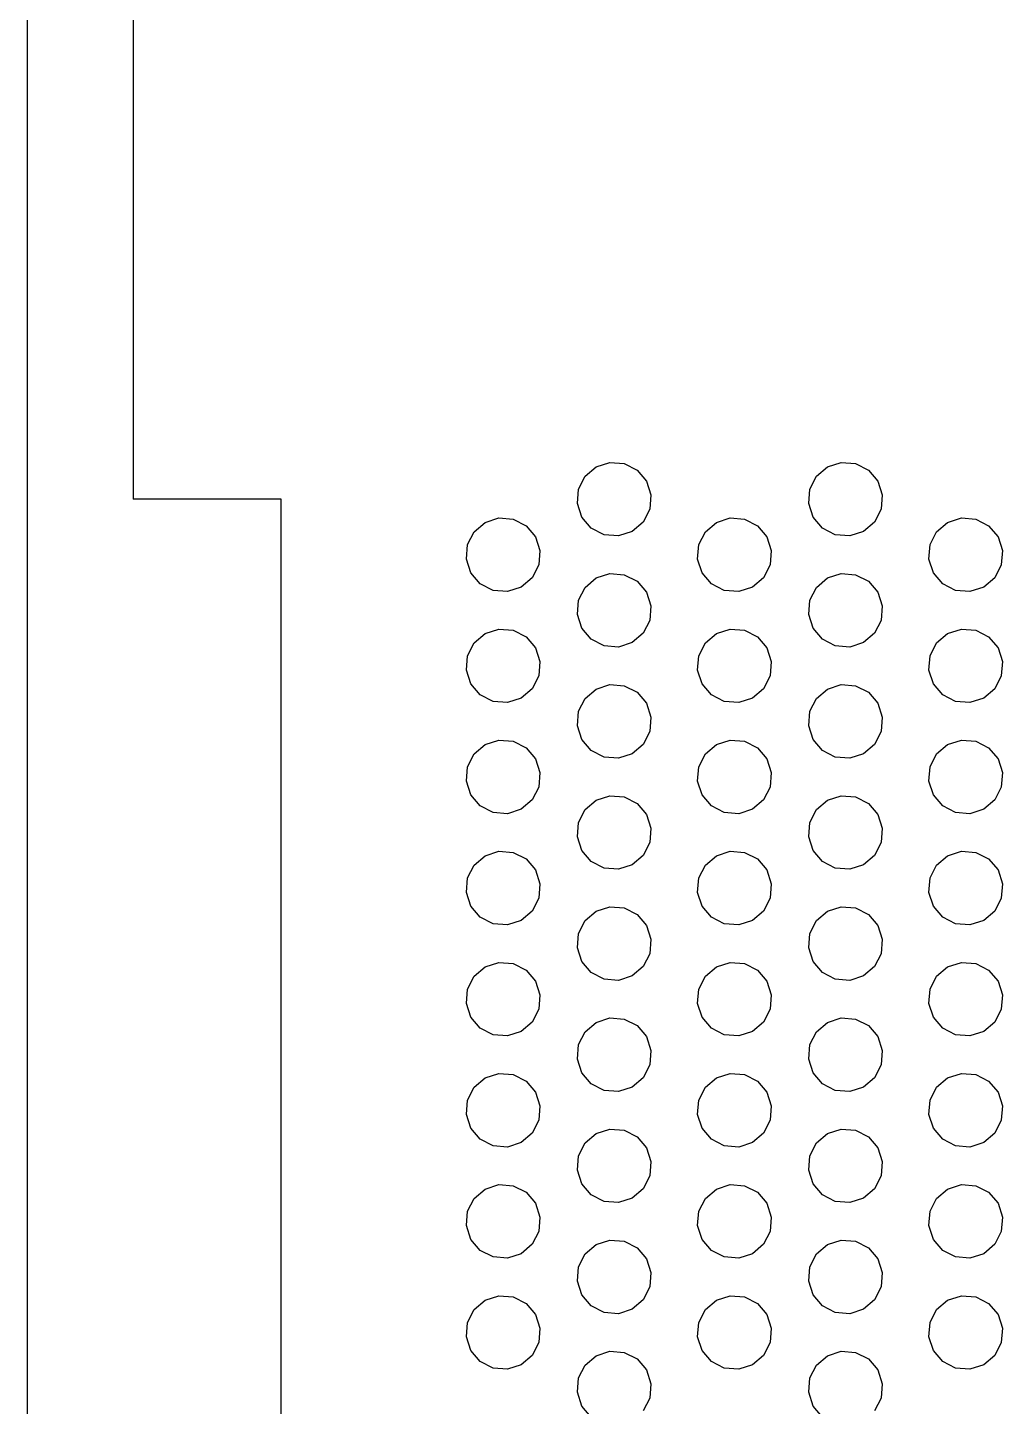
# Model space of a CAD drawing. Header units: metres. Extents: x 50 to 377, y 20 to 300.
# Drawn here: x 163.13 to 189.47, y 71.13 to 108.36 of the extents above; entities that cross this region are included whole.
import ezdxf

# ---------------------------------------------------------------- set-up
doc = ezdxf.new("R2010")
doc.units = ezdxf.units.M

msp = doc.modelspace()

# ---------------------------------------------------------------- linework, layer by layer
at = {"layer": 'Layer0'}
for p, q in [((163.128, 55.701), (163.128, 202.701)), ((165.978, 125.623), (165.978, 95.623)), ((178.193, 96.243), (178.49, 96.496)), ((178.49, 96.496), (178.861, 96.616)), ((178.861, 96.616), (179.25, 96.585)), ((179.25, 96.585), (179.598, 96.408)), ((184.443, 96.243), (184.74, 96.496)), ((184.74, 96.496), (185.111, 96.616)), ((185.111, 96.616), (185.5, 96.585)), ((185.5, 96.585), (185.848, 96.408)), ((178.016, 95.896), (178.193, 96.243)), ((179.598, 96.408), (179.851, 96.111)), ((179.851, 96.111), (179.971, 95.74)), ((184.266, 95.896), (184.443, 96.243)), ((185.848, 96.408), (186.101, 96.111)), ((186.101, 96.111), (186.221, 95.74)), ((177.985, 95.507), (178.016, 95.896)), ((179.971, 95.74), (179.94, 95.351)), ((184.235, 95.507), (184.266, 95.896)), ((186.221, 95.74), (186.19, 95.351)), ((169.978, 95.623), (165.978, 95.623)), ((169.978, 65.623), (169.978, 95.623)), ((178.105, 95.136), (177.985, 95.507)), ((179.94, 95.351), (179.762, 95.003)), ((184.355, 95.136), (184.235, 95.507)), ((186.19, 95.351), (186.012, 95.003)), ((175.193, 94.743), (175.49, 94.996)), ((175.49, 94.996), (175.861, 95.116)), ((175.861, 95.116), (176.25, 95.085)), ((176.25, 95.085), (176.598, 94.908)), ((178.358, 94.839), (178.105, 95.136)), ((179.762, 95.003), (179.465, 94.75)), ((181.443, 94.743), (181.74, 94.996)), ((181.74, 94.996), (182.111, 95.116)), ((182.111, 95.116), (182.5, 95.085)), ((182.5, 95.085), (182.848, 94.908)), ((184.608, 94.839), (184.355, 95.136)), ((186.012, 95.003), (185.715, 94.75)), ((187.693, 94.743), (187.99, 94.996)), ((187.99, 94.996), (188.361, 95.116)), ((188.361, 95.116), (188.75, 95.085)), ((188.75, 95.085), (189.098, 94.908)), ((175.016, 94.396), (175.193, 94.743)), ((176.598, 94.908), (176.851, 94.611)), ((176.851, 94.611), (176.971, 94.24)), ((178.705, 94.661), (178.358, 94.839)), ((179.094, 94.63), (178.705, 94.661)), ((179.465, 94.75), (179.094, 94.63)), ((181.266, 94.396), (181.443, 94.743)), ((182.848, 94.908), (183.101, 94.611)), ((183.101, 94.611), (183.221, 94.24)), ((184.955, 94.661), (184.608, 94.839)), ((185.344, 94.63), (184.955, 94.661)), ((185.715, 94.75), (185.344, 94.63)), ((187.516, 94.396), (187.693, 94.743)), ((189.098, 94.908), (189.351, 94.611)), ((189.351, 94.611), (189.471, 94.24)), ((174.985, 94.007), (175.016, 94.396)), ((176.971, 94.24), (176.94, 93.851)), ((181.235, 94.007), (181.266, 94.396)), ((183.221, 94.24), (183.19, 93.851)), ((187.485, 94.007), (187.516, 94.396)), ((189.471, 94.24), (189.44, 93.851)), ((175.105, 93.636), (174.985, 94.007)), ((176.94, 93.851), (176.762, 93.503)), ((181.355, 93.636), (181.235, 94.007)), ((183.19, 93.851), (183.012, 93.503)), ((187.605, 93.636), (187.485, 94.007)), ((189.44, 93.851), (189.262, 93.503)), ((175.358, 93.339), (175.105, 93.636)), ((176.762, 93.503), (176.465, 93.25)), ((178.193, 93.243), (178.49, 93.496)), ((178.49, 93.496), (178.861, 93.616)), ((178.861, 93.616), (179.25, 93.585)), ((179.25, 93.585), (179.598, 93.408)), ((181.608, 93.339), (181.355, 93.636)), ((183.012, 93.503), (182.715, 93.25)), ((184.443, 93.243), (184.74, 93.496)), ((184.74, 93.496), (185.111, 93.616)), ((185.111, 93.616), (185.5, 93.585)), ((185.5, 93.585), (185.848, 93.408)), ((187.858, 93.339), (187.605, 93.636)), ((189.262, 93.503), (188.965, 93.25)), ((175.705, 93.161), (175.358, 93.339)), ((176.094, 93.13), (175.705, 93.161)), ((176.465, 93.25), (176.094, 93.13)), ((178.016, 92.896), (178.193, 93.243)), ((179.598, 93.408), (179.851, 93.111)), ((179.851, 93.111), (179.971, 92.74)), ((181.955, 93.161), (181.608, 93.339)), ((182.344, 93.13), (181.955, 93.161)), ((182.715, 93.25), (182.344, 93.13)), ((184.266, 92.896), (184.443, 93.243)), ((185.848, 93.408), (186.101, 93.111)), ((186.101, 93.111), (186.221, 92.74)), ((188.205, 93.161), (187.858, 93.339)), ((188.594, 93.13), (188.205, 93.161)), ((188.965, 93.25), (188.594, 93.13)), ((177.985, 92.507), (178.016, 92.896)), ((179.971, 92.74), (179.94, 92.351)), ((184.235, 92.507), (184.266, 92.896)), ((186.221, 92.74), (186.19, 92.351)), ((178.105, 92.136), (177.985, 92.507)), ((179.94, 92.351), (179.762, 92.003)), ((184.355, 92.136), (184.235, 92.507)), ((186.19, 92.351), (186.012, 92.003)), ((175.193, 91.743), (175.49, 91.996)), ((175.49, 91.996), (175.861, 92.116)), ((175.861, 92.116), (176.25, 92.085)), ((176.25, 92.085), (176.598, 91.908)), ((178.358, 91.839), (178.105, 92.136)), ((179.762, 92.003), (179.465, 91.75)), ((181.443, 91.743), (181.74, 91.996)), ((181.74, 91.996), (182.111, 92.116)), ((182.111, 92.116), (182.5, 92.085)), ((182.5, 92.085), (182.848, 91.908)), ((184.608, 91.839), (184.355, 92.136)), ((186.012, 92.003), (185.715, 91.75)), ((187.693, 91.743), (187.99, 91.996)), ((187.99, 91.996), (188.361, 92.116)), ((188.361, 92.116), (188.75, 92.085)), ((188.75, 92.085), (189.098, 91.908)), ((175.016, 91.396), (175.193, 91.743)), ((176.598, 91.908), (176.851, 91.611)), ((176.851, 91.611), (176.971, 91.24)), ((178.705, 91.661), (178.358, 91.839)), ((179.094, 91.63), (178.705, 91.661)), ((179.465, 91.75), (179.094, 91.63)), ((181.266, 91.396), (181.443, 91.743)), ((182.848, 91.908), (183.101, 91.611)), ((183.101, 91.611), (183.221, 91.24)), ((184.955, 91.661), (184.608, 91.839)), ((185.344, 91.63), (184.955, 91.661)), ((185.715, 91.75), (185.344, 91.63)), ((187.516, 91.396), (187.693, 91.743)), ((189.098, 91.908), (189.351, 91.611)), ((189.351, 91.611), (189.471, 91.24)), ((174.985, 91.007), (175.016, 91.396)), ((176.971, 91.24), (176.94, 90.851)), ((181.235, 91.007), (181.266, 91.396)), ((183.221, 91.24), (183.19, 90.851)), ((187.485, 91.007), (187.516, 91.396)), ((189.471, 91.24), (189.44, 90.851)), ((175.105, 90.636), (174.985, 91.007)), ((176.94, 90.851), (176.762, 90.503)), ((181.355, 90.636), (181.235, 91.007)), ((183.19, 90.851), (183.012, 90.503)), ((187.605, 90.636), (187.485, 91.007)), ((189.44, 90.851), (189.262, 90.503)), ((175.358, 90.339), (175.105, 90.636)), ((176.762, 90.503), (176.465, 90.25)), ((178.193, 90.243), (178.49, 90.496)), ((178.49, 90.496), (178.861, 90.616)), ((178.861, 90.616), (179.25, 90.585)), ((179.25, 90.585), (179.598, 90.408)), ((181.608, 90.339), (181.355, 90.636)), ((183.012, 90.503), (182.715, 90.25)), ((184.443, 90.243), (184.74, 90.496)), ((184.74, 90.496), (185.111, 90.616)), ((185.111, 90.616), (185.5, 90.585)), ((185.5, 90.585), (185.848, 90.408)), ((187.858, 90.339), (187.605, 90.636)), ((189.262, 90.503), (188.965, 90.25)), ((175.705, 90.161), (175.358, 90.339)), ((176.094, 90.13), (175.705, 90.161)), ((176.465, 90.25), (176.094, 90.13)), ((178.016, 89.896), (178.193, 90.243)), ((179.598, 90.408), (179.851, 90.111)), ((179.851, 90.111), (179.971, 89.74)), ((181.955, 90.161), (181.608, 90.339)), ((182.344, 90.13), (181.955, 90.161)), ((182.715, 90.25), (182.344, 90.13)), ((184.266, 89.896), (184.443, 90.243)), ((185.848, 90.408), (186.101, 90.111)), ((186.101, 90.111), (186.221, 89.74)), ((188.205, 90.161), (187.858, 90.339)), ((188.594, 90.13), (188.205, 90.161)), ((188.965, 90.25), (188.594, 90.13)), ((177.985, 89.507), (178.016, 89.896)), ((179.971, 89.74), (179.94, 89.351)), ((184.235, 89.507), (184.266, 89.896)), ((186.221, 89.74), (186.19, 89.351)), ((178.105, 89.136), (177.985, 89.507)), ((184.355, 89.136), (184.235, 89.507)), ((175.193, 88.743), (175.49, 88.996)), ((175.49, 88.996), (175.861, 89.116)), ((175.861, 89.116), (176.25, 89.085)), ((176.25, 89.085), (176.598, 88.908)), ((178.358, 88.839), (178.105, 89.136)), ((179.762, 89.003), (179.465, 88.75)), ((179.94, 89.351), (179.762, 89.003)), ((181.443, 88.743), (181.74, 88.996)), ((181.74, 88.996), (182.111, 89.116)), ((182.111, 89.116), (182.5, 89.085)), ((182.5, 89.085), (182.848, 88.908)), ((184.608, 88.839), (184.355, 89.136)), ((186.012, 89.003), (185.715, 88.75)), ((186.19, 89.351), (186.012, 89.003)), ((187.693, 88.743), (187.99, 88.996)), ((187.99, 88.996), (188.361, 89.116)), ((188.361, 89.116), (188.75, 89.085)), ((188.75, 89.085), (189.098, 88.908)), ((175.016, 88.396), (175.193, 88.743)), ((176.598, 88.908), (176.851, 88.611)), ((178.705, 88.661), (178.358, 88.839)), ((179.094, 88.63), (178.705, 88.661)), ((179.465, 88.75), (179.094, 88.63)), ((181.266, 88.396), (181.443, 88.743)), ((182.848, 88.908), (183.101, 88.611)), ((184.955, 88.661), (184.608, 88.839)), ((185.344, 88.63), (184.955, 88.661)), ((185.715, 88.75), (185.344, 88.63)), ((187.516, 88.396), (187.693, 88.743)), ((189.098, 88.908), (189.351, 88.611)), ((174.985, 88.007), (175.016, 88.396)), ((176.851, 88.611), (176.971, 88.24)), ((176.971, 88.24), (176.94, 87.851)), ((181.235, 88.007), (181.266, 88.396)), ((183.101, 88.611), (183.221, 88.24)), ((183.221, 88.24), (183.19, 87.851)), ((187.485, 88.007), (187.516, 88.396)), ((189.351, 88.611), (189.471, 88.24)), ((189.471, 88.24), (189.44, 87.851)), ((175.105, 87.636), (174.985, 88.007)), ((181.355, 87.636), (181.235, 88.007)), ((187.605, 87.636), (187.485, 88.007)), ((175.358, 87.339), (175.105, 87.636)), ((176.762, 87.503), (176.465, 87.25)), ((176.94, 87.851), (176.762, 87.503)), ((178.193, 87.243), (178.49, 87.496)), ((178.49, 87.496), (178.861, 87.616)), ((178.861, 87.616), (179.25, 87.585)), ((179.25, 87.585), (179.598, 87.408)), ((181.608, 87.339), (181.355, 87.636)), ((183.012, 87.503), (182.715, 87.25)), ((183.19, 87.851), (183.012, 87.503)), ((184.443, 87.243), (184.74, 87.496)), ((184.74, 87.496), (185.111, 87.616)), ((185.111, 87.616), (185.5, 87.585)), ((185.5, 87.585), (185.848, 87.408)), ((187.858, 87.339), (187.605, 87.636)), ((189.262, 87.503), (188.965, 87.25)), ((189.44, 87.851), (189.262, 87.503)), ((175.705, 87.161), (175.358, 87.339)), ((176.094, 87.13), (175.705, 87.161)), ((176.465, 87.25), (176.094, 87.13)), ((178.016, 86.896), (178.193, 87.243)), ((179.598, 87.408), (179.851, 87.111)), ((181.955, 87.161), (181.608, 87.339)), ((182.344, 87.13), (181.955, 87.161)), ((182.715, 87.25), (182.344, 87.13)), ((184.266, 86.896), (184.443, 87.243)), ((185.848, 87.408), (186.101, 87.111)), ((188.205, 87.161), (187.858, 87.339)), ((188.594, 87.13), (188.205, 87.161)), ((188.965, 87.25), (188.594, 87.13)), ((177.985, 86.507), (178.016, 86.896)), ((179.851, 87.111), (179.971, 86.74)), ((184.235, 86.507), (184.266, 86.896)), ((186.101, 87.111), (186.221, 86.74)), ((178.105, 86.136), (177.985, 86.507)), ((179.971, 86.74), (179.94, 86.351)), ((184.355, 86.136), (184.235, 86.507)), ((186.221, 86.74), (186.19, 86.351)), ((175.49, 85.996), (175.861, 86.116)), ((175.861, 86.116), (176.25, 86.085)), ((176.25, 86.085), (176.598, 85.908)), ((178.358, 85.839), (178.105, 86.136)), ((179.94, 86.351), (179.762, 86.003)), ((181.74, 85.996), (182.111, 86.116)), ((182.111, 86.116), (182.5, 86.085)), ((182.5, 86.085), (182.848, 85.908)), ((184.608, 85.839), (184.355, 86.136)), ((186.19, 86.351), (186.012, 86.003)), ((187.99, 85.996), (188.361, 86.116)), ((188.361, 86.116), (188.75, 86.085)), ((188.75, 86.085), (189.098, 85.908)), ((175.016, 85.396), (175.193, 85.743)), ((175.193, 85.743), (175.49, 85.996)), ((176.598, 85.908), (176.851, 85.611)), ((178.705, 85.661), (178.358, 85.839)), ((179.094, 85.63), (178.705, 85.661)), ((179.465, 85.75), (179.094, 85.63)), ((179.762, 86.003), (179.465, 85.75)), ((181.266, 85.396), (181.443, 85.743)), ((181.443, 85.743), (181.74, 85.996)), ((182.848, 85.908), (183.101, 85.611)), ((184.955, 85.661), (184.608, 85.839)), ((185.344, 85.63), (184.955, 85.661)), ((185.715, 85.75), (185.344, 85.63)), ((186.012, 86.003), (185.715, 85.75)), ((187.516, 85.396), (187.693, 85.743)), ((187.693, 85.743), (187.99, 85.996)), ((189.098, 85.908), (189.351, 85.611)), ((174.985, 85.007), (175.016, 85.396)), ((176.851, 85.611), (176.971, 85.24)), ((181.235, 85.007), (181.266, 85.396)), ((183.101, 85.611), (183.221, 85.24)), ((187.485, 85.007), (187.516, 85.396)), ((189.351, 85.611), (189.471, 85.24)), ((175.105, 84.636), (174.985, 85.007)), ((176.971, 85.24), (176.94, 84.851)), ((181.355, 84.636), (181.235, 85.007)), ((183.221, 85.24), (183.19, 84.851)), ((187.605, 84.636), (187.485, 85.007)), ((189.471, 85.24), (189.44, 84.851)), ((175.358, 84.339), (175.105, 84.636)), ((176.94, 84.851), (176.762, 84.503)), ((178.49, 84.496), (178.861, 84.616)), ((178.861, 84.616), (179.25, 84.585)), ((179.25, 84.585), (179.598, 84.408)), ((181.608, 84.339), (181.355, 84.636)), ((183.19, 84.851), (183.012, 84.503)), ((184.74, 84.496), (185.111, 84.616)), ((185.111, 84.616), (185.5, 84.585)), ((185.5, 84.585), (185.848, 84.408)), ((187.858, 84.339), (187.605, 84.636)), ((189.44, 84.851), (189.262, 84.503)), ((175.705, 84.161), (175.358, 84.339)), ((176.094, 84.13), (175.705, 84.161)), ((176.465, 84.25), (176.094, 84.13)), ((176.762, 84.503), (176.465, 84.25)), ((178.016, 83.896), (178.193, 84.243)), ((178.193, 84.243), (178.49, 84.496)), ((179.598, 84.408), (179.851, 84.111)), ((181.955, 84.161), (181.608, 84.339)), ((182.344, 84.13), (181.955, 84.161)), ((182.715, 84.25), (182.344, 84.13)), ((183.012, 84.503), (182.715, 84.25)), ((184.266, 83.896), (184.443, 84.243)), ((184.443, 84.243), (184.74, 84.496)), ((185.848, 84.408), (186.101, 84.111)), ((188.205, 84.161), (187.858, 84.339)), ((188.594, 84.13), (188.205, 84.161)), ((188.965, 84.25), (188.594, 84.13)), ((189.262, 84.503), (188.965, 84.25)), ((177.985, 83.507), (178.016, 83.896)), ((179.851, 84.111), (179.971, 83.74)), ((184.235, 83.507), (184.266, 83.896)), ((186.101, 84.111), (186.221, 83.74)), ((178.105, 83.136), (177.985, 83.507)), ((179.971, 83.74), (179.94, 83.351)), ((184.355, 83.136), (184.235, 83.507)), ((186.221, 83.74), (186.19, 83.351)), ((175.49, 82.996), (175.861, 83.116)), ((175.861, 83.116), (176.25, 83.085)), ((176.25, 83.085), (176.598, 82.908)), ((178.358, 82.839), (178.105, 83.136)), ((179.94, 83.351), (179.762, 83.003)), ((181.74, 82.996), (182.111, 83.116)), ((182.111, 83.116), (182.5, 83.085)), ((182.5, 83.085), (182.848, 82.908)), ((184.608, 82.839), (184.355, 83.136)), ((186.19, 83.351), (186.012, 83.003)), ((187.99, 82.996), (188.361, 83.116)), ((188.361, 83.116), (188.75, 83.085)), ((188.75, 83.085), (189.098, 82.908)), ((175.016, 82.396), (175.193, 82.743)), ((175.193, 82.743), (175.49, 82.996)), ((176.598, 82.908), (176.851, 82.611)), ((178.705, 82.661), (178.358, 82.839)), ((179.094, 82.63), (178.705, 82.661)), ((179.465, 82.75), (179.094, 82.63)), ((179.762, 83.003), (179.465, 82.75)), ((181.266, 82.396), (181.443, 82.743)), ((181.443, 82.743), (181.74, 82.996)), ((182.848, 82.908), (183.101, 82.611)), ((184.955, 82.661), (184.608, 82.839)), ((185.344, 82.63), (184.955, 82.661)), ((185.715, 82.75), (185.344, 82.63)), ((186.012, 83.003), (185.715, 82.75)), ((187.516, 82.396), (187.693, 82.743)), ((187.693, 82.743), (187.99, 82.996)), ((189.098, 82.908), (189.351, 82.611)), ((174.985, 82.007), (175.016, 82.396)), ((176.851, 82.611), (176.971, 82.24)), ((181.235, 82.007), (181.266, 82.396)), ((183.101, 82.611), (183.221, 82.24)), ((187.485, 82.007), (187.516, 82.396)), ((189.351, 82.611), (189.471, 82.24)), ((175.105, 81.636), (174.985, 82.007)), ((176.971, 82.24), (176.94, 81.851)), ((181.355, 81.636), (181.235, 82.007)), ((183.221, 82.24), (183.19, 81.851)), ((187.605, 81.636), (187.485, 82.007)), ((189.471, 82.24), (189.44, 81.851)), ((175.358, 81.339), (175.105, 81.636)), ((176.94, 81.851), (176.762, 81.503)), ((178.49, 81.496), (178.861, 81.616)), ((178.861, 81.616), (179.25, 81.585)), ((179.25, 81.585), (179.598, 81.408)), ((181.608, 81.339), (181.355, 81.636)), ((183.19, 81.851), (183.012, 81.503)), ((184.74, 81.496), (185.111, 81.616)), ((185.111, 81.616), (185.5, 81.585)), ((185.5, 81.585), (185.848, 81.408)), ((187.858, 81.339), (187.605, 81.636)), ((189.44, 81.851), (189.262, 81.503)), ((175.705, 81.161), (175.358, 81.339)), ((176.465, 81.25), (176.094, 81.13)), ((176.762, 81.503), (176.465, 81.25)), ((178.016, 80.896), (178.193, 81.243)), ((178.193, 81.243), (178.49, 81.496)), ((179.598, 81.408), (179.851, 81.111)), ((181.955, 81.161), (181.608, 81.339)), ((182.715, 81.25), (182.344, 81.13)), ((183.012, 81.503), (182.715, 81.25)), ((184.266, 80.896), (184.443, 81.243)), ((184.443, 81.243), (184.74, 81.496)), ((185.848, 81.408), (186.101, 81.111)), ((188.205, 81.161), (187.858, 81.339)), ((188.965, 81.25), (188.594, 81.13)), ((189.262, 81.503), (188.965, 81.25)), ((176.094, 81.13), (175.705, 81.161)), ((177.985, 80.507), (178.016, 80.896)), ((179.851, 81.111), (179.971, 80.74)), ((182.344, 81.13), (181.955, 81.161)), ((184.235, 80.507), (184.266, 80.896)), ((186.101, 81.111), (186.221, 80.74)), ((188.594, 81.13), (188.205, 81.161)), ((178.105, 80.136), (177.985, 80.507)), ((179.971, 80.74), (179.94, 80.351)), ((184.355, 80.136), (184.235, 80.507)), ((186.221, 80.74), (186.19, 80.351)), ((175.49, 79.996), (175.861, 80.116)), ((175.861, 80.116), (176.25, 80.085)), ((176.25, 80.085), (176.598, 79.908)), ((178.358, 79.839), (178.105, 80.136)), ((179.94, 80.351), (179.762, 80.003)), ((181.74, 79.996), (182.111, 80.116)), ((182.111, 80.116), (182.5, 80.085)), ((182.5, 80.085), (182.848, 79.908)), ((184.608, 79.839), (184.355, 80.136)), ((186.19, 80.351), (186.012, 80.003)), ((187.99, 79.996), (188.361, 80.116)), ((188.361, 80.116), (188.75, 80.085)), ((188.75, 80.085), (189.098, 79.908)), ((175.016, 79.396), (175.193, 79.743)), ((175.193, 79.743), (175.49, 79.996)), ((176.598, 79.908), (176.851, 79.611)), ((178.705, 79.661), (178.358, 79.839)), ((179.465, 79.75), (179.094, 79.63)), ((179.762, 80.003), (179.465, 79.75)), ((181.266, 79.396), (181.443, 79.743)), ((181.443, 79.743), (181.74, 79.996)), ((182.848, 79.908), (183.101, 79.611)), ((184.955, 79.661), (184.608, 79.839)), ((185.715, 79.75), (185.344, 79.63)), ((186.012, 80.003), (185.715, 79.75)), ((187.516, 79.396), (187.693, 79.743)), ((187.693, 79.743), (187.99, 79.996)), ((189.098, 79.908), (189.351, 79.611)), ((174.985, 79.007), (175.016, 79.396)), ((176.851, 79.611), (176.971, 79.24)), ((179.094, 79.63), (178.705, 79.661)), ((181.235, 79.007), (181.266, 79.396)), ((183.101, 79.611), (183.221, 79.24)), ((185.344, 79.63), (184.955, 79.661)), ((187.485, 79.007), (187.516, 79.396)), ((189.351, 79.611), (189.471, 79.24)), ((175.105, 78.636), (174.985, 79.007)), ((176.971, 79.24), (176.94, 78.851)), ((181.355, 78.636), (181.235, 79.007)), ((183.221, 79.24), (183.19, 78.851)), ((187.605, 78.636), (187.485, 79.007)), ((189.471, 79.24), (189.44, 78.851)), ((175.358, 78.339), (175.105, 78.636)), ((176.94, 78.851), (176.762, 78.503)), ((178.49, 78.496), (178.861, 78.616)), ((178.861, 78.616), (179.25, 78.585)), ((179.25, 78.585), (179.598, 78.408)), ((181.608, 78.339), (181.355, 78.636)), ((183.19, 78.851), (183.012, 78.503)), ((184.74, 78.496), (185.111, 78.616)), ((185.111, 78.616), (185.5, 78.585)), ((185.5, 78.585), (185.848, 78.408)), ((187.858, 78.339), (187.605, 78.636)), ((189.44, 78.851), (189.262, 78.503)), ((175.705, 78.161), (175.358, 78.339)), ((176.465, 78.25), (176.094, 78.13)), ((176.762, 78.503), (176.465, 78.25)), ((178.016, 77.896), (178.193, 78.243)), ((178.193, 78.243), (178.49, 78.496)), ((179.598, 78.408), (179.851, 78.111)), ((181.955, 78.161), (181.608, 78.339)), ((182.715, 78.25), (182.344, 78.13)), ((183.012, 78.503), (182.715, 78.25)), ((184.266, 77.896), (184.443, 78.243)), ((184.443, 78.243), (184.74, 78.496)), ((185.848, 78.408), (186.101, 78.111)), ((188.205, 78.161), (187.858, 78.339)), ((188.965, 78.25), (188.594, 78.13)), ((189.262, 78.503), (188.965, 78.25)), ((176.094, 78.13), (175.705, 78.161)), ((177.985, 77.507), (178.016, 77.896)), ((179.851, 78.111), (179.971, 77.74)), ((182.344, 78.13), (181.955, 78.161)), ((184.235, 77.507), (184.266, 77.896)), ((186.101, 78.111), (186.221, 77.74)), ((188.594, 78.13), (188.205, 78.161)), ((178.105, 77.136), (177.985, 77.507)), ((179.971, 77.74), (179.94, 77.351)), ((184.355, 77.136), (184.235, 77.507)), ((186.221, 77.74), (186.19, 77.351)), ((175.49, 76.996), (175.861, 77.116)), ((175.861, 77.116), (176.25, 77.085)), ((176.25, 77.085), (176.598, 76.908)), ((178.358, 76.839), (178.105, 77.136)), ((179.94, 77.351), (179.762, 77.003)), ((181.74, 76.996), (182.111, 77.116)), ((182.111, 77.116), (182.5, 77.085)), ((182.5, 77.085), (182.848, 76.908)), ((184.608, 76.839), (184.355, 77.136)), ((186.19, 77.351), (186.012, 77.003)), ((187.99, 76.996), (188.361, 77.116)), ((188.361, 77.116), (188.75, 77.085)), ((188.75, 77.085), (189.098, 76.908)), ((175.016, 76.396), (175.193, 76.743)), ((175.193, 76.743), (175.49, 76.996)), ((176.598, 76.908), (176.851, 76.611)), ((178.705, 76.661), (178.358, 76.839)), ((179.465, 76.75), (179.094, 76.63)), ((179.762, 77.003), (179.465, 76.75)), ((181.266, 76.396), (181.443, 76.743)), ((181.443, 76.743), (181.74, 76.996)), ((182.848, 76.908), (183.101, 76.611)), ((184.955, 76.661), (184.608, 76.839)), ((185.715, 76.75), (185.344, 76.63)), ((186.012, 77.003), (185.715, 76.75)), ((187.516, 76.396), (187.693, 76.743)), ((187.693, 76.743), (187.99, 76.996)), ((189.098, 76.908), (189.351, 76.611)), ((174.985, 76.007), (175.016, 76.396)), ((176.851, 76.611), (176.971, 76.24)), ((179.094, 76.63), (178.705, 76.661)), ((181.235, 76.007), (181.266, 76.396)), ((183.101, 76.611), (183.221, 76.24)), ((185.344, 76.63), (184.955, 76.661)), ((187.485, 76.007), (187.516, 76.396)), ((189.351, 76.611), (189.471, 76.24)), ((175.105, 75.636), (174.985, 76.007)), ((176.971, 76.24), (176.94, 75.851)), ((181.355, 75.636), (181.235, 76.007)), ((183.221, 76.24), (183.19, 75.851)), ((187.605, 75.636), (187.485, 76.007)), ((189.471, 76.24), (189.44, 75.851)), ((175.358, 75.339), (175.105, 75.636)), ((176.94, 75.851), (176.762, 75.503)), ((178.49, 75.496), (178.861, 75.616)), ((178.861, 75.616), (179.25, 75.585)), ((179.25, 75.585), (179.598, 75.408)), ((181.608, 75.339), (181.355, 75.636)), ((183.19, 75.851), (183.012, 75.503)), ((184.74, 75.496), (185.111, 75.616)), ((185.111, 75.616), (185.5, 75.585)), ((185.5, 75.585), (185.848, 75.408)), ((187.858, 75.339), (187.605, 75.636)), ((189.44, 75.851), (189.262, 75.503)), ((175.705, 75.161), (175.358, 75.339)), ((176.465, 75.25), (176.094, 75.13)), ((176.762, 75.503), (176.465, 75.25)), ((178.016, 74.896), (178.193, 75.243)), ((178.193, 75.243), (178.49, 75.496)), ((179.598, 75.408), (179.851, 75.111)), ((181.955, 75.161), (181.608, 75.339)), ((182.715, 75.25), (182.344, 75.13)), ((183.012, 75.503), (182.715, 75.25)), ((184.266, 74.896), (184.443, 75.243)), ((184.443, 75.243), (184.74, 75.496)), ((185.848, 75.408), (186.101, 75.111)), ((188.205, 75.161), (187.858, 75.339)), ((188.965, 75.25), (188.594, 75.13)), ((189.262, 75.503), (188.965, 75.25)), ((176.094, 75.13), (175.705, 75.161)), ((177.985, 74.507), (178.016, 74.896)), ((179.851, 75.111), (179.971, 74.74)), ((182.344, 75.13), (181.955, 75.161)), ((184.235, 74.507), (184.266, 74.896)), ((186.101, 75.111), (186.221, 74.74)), ((188.594, 75.13), (188.205, 75.161)), ((178.105, 74.136), (177.985, 74.507)), ((179.971, 74.74), (179.94, 74.351)), ((184.355, 74.136), (184.235, 74.507)), ((186.221, 74.74), (186.19, 74.351)), ((175.49, 73.996), (175.861, 74.116)), ((175.861, 74.116), (176.25, 74.085)), ((178.358, 73.839), (178.105, 74.136)), ((179.94, 74.351), (179.762, 74.003)), ((181.74, 73.996), (182.111, 74.116)), ((182.111, 74.116), (182.5, 74.085)), ((184.608, 73.839), (184.355, 74.136)), ((186.19, 74.351), (186.012, 74.003)), ((187.99, 73.996), (188.361, 74.116)), ((188.361, 74.116), (188.75, 74.085)), ((175.016, 73.396), (175.193, 73.743)), ((175.193, 73.743), (175.49, 73.996)), ((176.25, 74.085), (176.598, 73.908)), ((176.598, 73.908), (176.851, 73.611)), ((178.705, 73.661), (178.358, 73.839)), ((179.465, 73.75), (179.094, 73.63)), ((179.762, 74.003), (179.465, 73.75)), ((181.266, 73.396), (181.443, 73.743)), ((181.443, 73.743), (181.74, 73.996)), ((182.5, 74.085), (182.848, 73.908)), ((182.848, 73.908), (183.101, 73.611)), ((184.955, 73.661), (184.608, 73.839)), ((185.715, 73.75), (185.344, 73.63)), ((186.012, 74.003), (185.715, 73.75)), ((187.516, 73.396), (187.693, 73.743)), ((187.693, 73.743), (187.99, 73.996)), ((188.75, 74.085), (189.098, 73.908)), ((189.098, 73.908), (189.351, 73.611)), ((174.985, 73.007), (175.016, 73.396)), ((176.851, 73.611), (176.971, 73.24)), ((179.094, 73.63), (178.705, 73.661)), ((181.235, 73.007), (181.266, 73.396)), ((183.101, 73.611), (183.221, 73.24)), ((185.344, 73.63), (184.955, 73.661)), ((187.485, 73.007), (187.516, 73.396)), ((189.351, 73.611), (189.471, 73.24)), ((175.105, 72.636), (174.985, 73.007)), ((176.971, 73.24), (176.94, 72.851)), ((181.355, 72.636), (181.235, 73.007)), ((183.221, 73.24), (183.19, 72.851)), ((187.605, 72.636), (187.485, 73.007)), ((189.471, 73.24), (189.44, 72.851)), ((175.358, 72.339), (175.105, 72.636)), ((176.94, 72.851), (176.762, 72.503)), ((178.49, 72.496), (178.861, 72.616)), ((178.861, 72.616), (179.25, 72.585)), ((181.608, 72.339), (181.355, 72.636)), ((183.19, 72.851), (183.012, 72.503)), ((184.74, 72.496), (185.111, 72.616)), ((185.111, 72.616), (185.5, 72.585)), ((187.858, 72.339), (187.605, 72.636)), ((189.44, 72.851), (189.262, 72.503)), ((175.705, 72.161), (175.358, 72.339)), ((176.465, 72.25), (176.094, 72.13)), ((176.762, 72.503), (176.465, 72.25)), ((178.016, 71.896), (178.193, 72.243)), ((178.193, 72.243), (178.49, 72.496)), ((179.25, 72.585), (179.598, 72.408)), ((179.598, 72.408), (179.851, 72.111)), ((181.955, 72.161), (181.608, 72.339)), ((182.715, 72.25), (182.344, 72.13)), ((183.012, 72.503), (182.715, 72.25)), ((184.266, 71.896), (184.443, 72.243)), ((184.443, 72.243), (184.74, 72.496)), ((185.5, 72.585), (185.848, 72.408)), ((185.848, 72.408), (186.101, 72.111)), ((188.205, 72.161), (187.858, 72.339)), ((188.965, 72.25), (188.594, 72.13)), ((189.262, 72.503), (188.965, 72.25)), ((176.094, 72.13), (175.705, 72.161)), ((177.985, 71.507), (178.016, 71.896)), ((179.851, 72.111), (179.971, 71.74)), ((182.344, 72.13), (181.955, 72.161)), ((184.235, 71.507), (184.266, 71.896)), ((186.101, 72.111), (186.221, 71.74)), ((188.594, 72.13), (188.205, 72.161)), ((178.105, 71.136), (177.985, 71.507)), ((179.971, 71.74), (179.94, 71.351)), ((184.355, 71.136), (184.235, 71.507)), ((186.221, 71.74), (186.19, 71.351)), ((178.358, 70.839), (178.105, 71.136)), ((179.94, 71.351), (179.762, 71.003)), ((184.608, 70.839), (184.355, 71.136)), ((186.19, 71.351), (186.012, 71.003))]:
    msp.add_line(p, q, dxfattribs=at)

doc.saveas('drawing.dxf')
